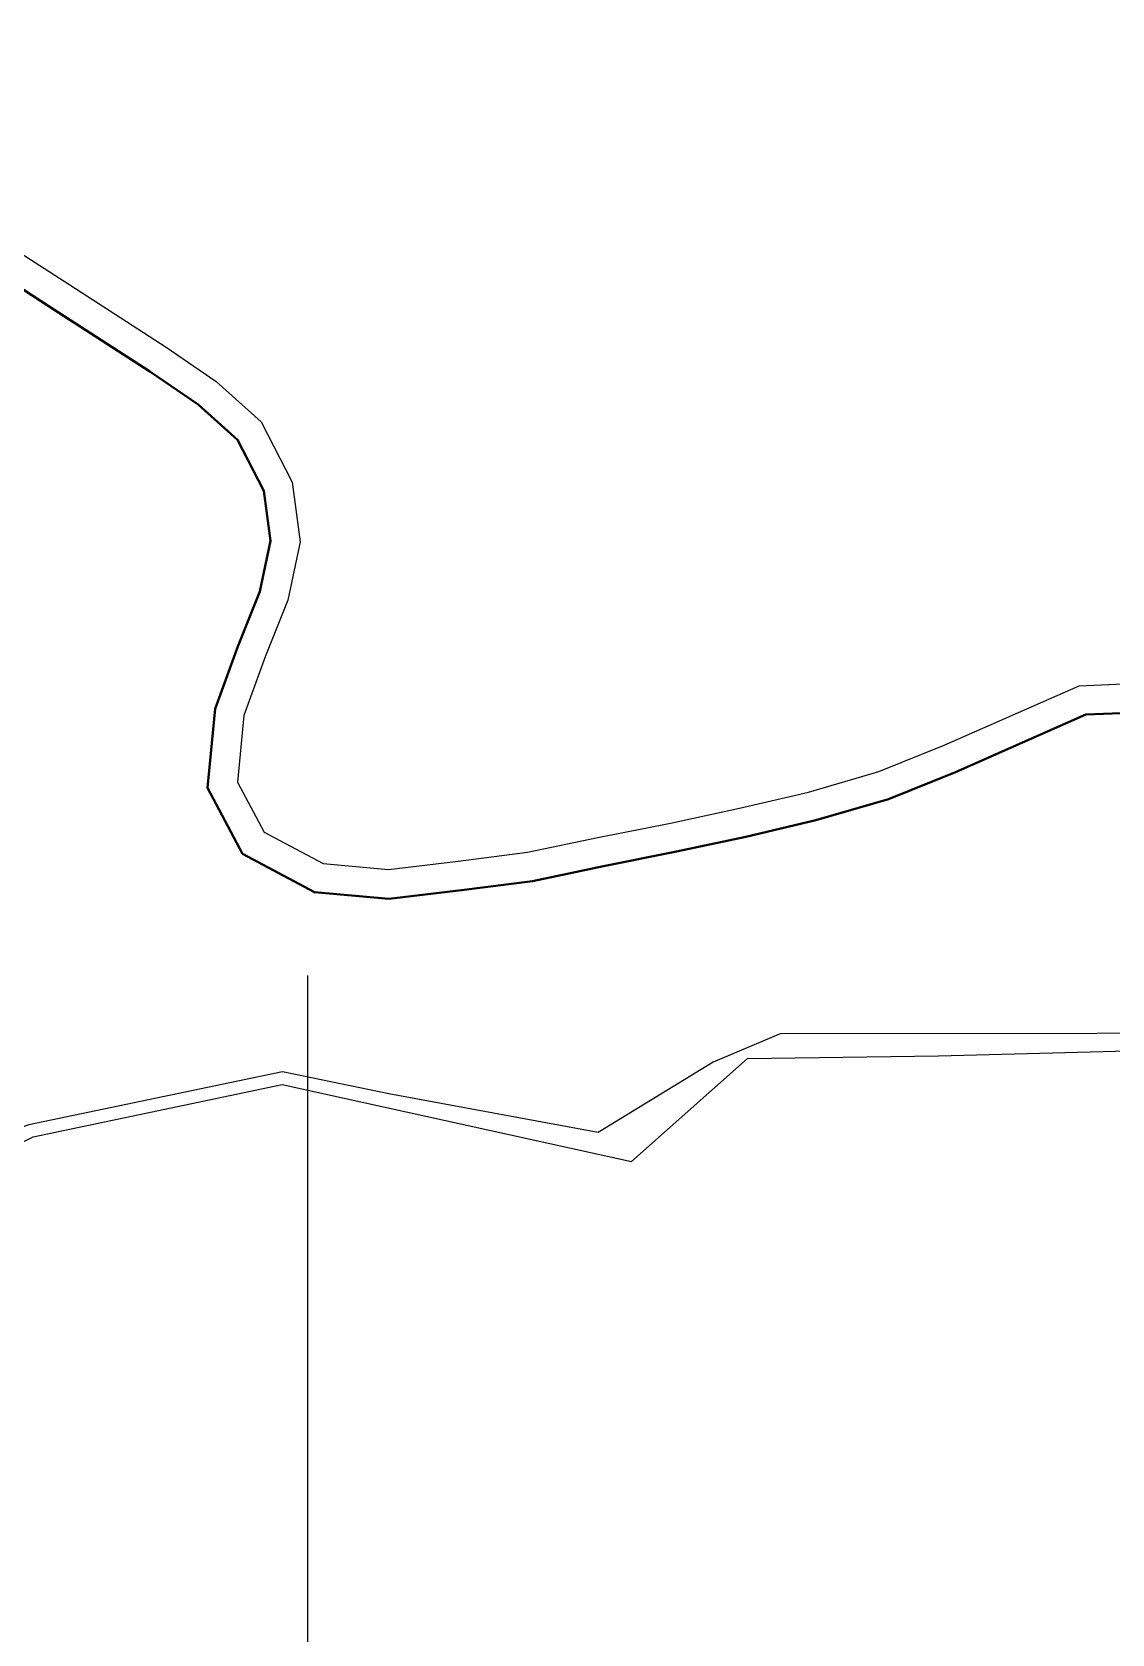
# Model space of a CAD drawing. Extents: x 735951 to 738051, y 7820896 to 7823866.
# Drawn here: x 736867 to 736996.3, y 7821721.5 to 7821913.3 of the extents above; entities that cross this region are included whole.
import ezdxf

# ---------------------------------------------------------------- set-up
doc = ezdxf.new("R2010")
doc.units = 0
doc.header["$MEASUREMENT"] = 0
doc.linetypes.add('CONTINUO', pattern=[0])
doc.layers.add('0114001020', color=1, linetype='Continuous', lineweight=40)
for name, color, linetype in [('0114001020002', 5, 'Continuous'), ('CURSOS_D_AGUA', 4, 'Continuous'), ('MALHA', 8, 'Continuous')]:
    doc.layers.add(name, color=color, linetype=linetype)

msp = doc.modelspace()

# ---------------------------------------------------------------- linework, layer by layer
at = {"layer": '0114001020'}
msp.add_lwpolyline([(736863.07, 7821884.33), (736868.98, 7821880.51), (736881.15, 7821872.66), (736886.92, 7821868.71), (736891.64, 7821864.47), (736894.78, 7821858.35), (736895.6, 7821852.38), (736894.3, 7821846.3), (736891.69, 7821839.73), (736888.96, 7821832.26), (736888.06, 7821822.79), (736892.24, 7821814.91), (736900.85, 7821810.32), (736909.74, 7821809.53), (736918.45, 7821810.54), (736926.93, 7821811.64), (736935.46, 7821813.42), (736944.19, 7821815.17), (736952.49, 7821816.96), (736960.86, 7821818.92), (736969.56, 7821821.44), (736977.59, 7821824.69), (736993.19, 7821831.57), (737000.52, 7821831.88)], dxfattribs=at)
at = {"layer": '0114001020002', "linetype": 'CONTINUO', "flags": 128}
msp.add_lwpolyline([(737125.1, 7822284.76), (737124.28, 7822276.28), (737123.16, 7822264.48), (737121.91, 7822252.81), (737120.62, 7822241.07), (737118.9, 7822229.25), (737116.82, 7822217.65), (737114.72, 7822206.24), (737112.21, 7822195.18), (737109.66, 7822184.32), (737104.1, 7822161.95), (737100.61, 7822151.07), (737097.01, 7822140.54), (737092.89, 7822130.06), (737088.93, 7822120.1), (737088.68, 7822119.48), (737083.8, 7822108.99), (737078.77, 7822098.84), (737073.6, 7822089.18), (737062.69, 7822070.72), (737056.39, 7822061.68), (737050.38, 7822052.03), (737044.08, 7822043.82), (737030.71, 7822027.22), (737023.97, 7822019.29), (737009.81, 7822004.33), (737002.12, 7821996.8), (736985.79, 7821982.46), (736969.86, 7821970.4), (736953.61, 7821959.06), (736944.93, 7821953.9), (736936.1, 7821949), (736926.71, 7821944.13), (736917.62, 7821939.9), (736910.57, 7821936.87), (736903.18, 7821933.84), (736896.16, 7821930.86), (736885.71, 7821927.44), (736874.82, 7821924.24), (736869.47, 7821922.79), (736858.16, 7821920.12), (736850.7, 7821918.73), (736842.11, 7821917.01), (736831.62, 7821913.77), (736835.89, 7821910.31), (736841.42, 7821905.75), (736847.01, 7821901.48), (736852.79, 7821896.92), (736858.98, 7821891.79), (736865.07, 7821887.21), (736870.88, 7821883.45), (736883.09, 7821875.58), (736889.08, 7821871.47), (736894.45, 7821866.64), (736898.17, 7821859.42), (736899.15, 7821852.25), (736897.67, 7821845.28), (736894.96, 7821838.48), (736892.4, 7821831.48), (736891.64, 7821823.5), (736894.83, 7821817.49), (736901.87, 7821813.74), (736909.69, 7821813.05), (736918.03, 7821814.02), (736926.35, 7821815.1), (736934.76, 7821816.85), (736943.48, 7821818.59), (736951.72, 7821820.38), (736959.97, 7821822.3), (736968.41, 7821824.75), (736976.22, 7821827.91), (736992.38, 7821835.04), (737001.23, 7821835.41), (737009.66, 7821831.45), (737018.21, 7821826.76), (737035.2, 7821823.13), (737043.97, 7821823.64), (737053.42, 7821824.73), (737063.15, 7821825.84), (737082.64, 7821827.79), (737092.6, 7821829), (737102.37, 7821830.87), (737122.02, 7821835.02), (737132.14, 7821836.98), (737142.25, 7821838.84), (737152.04, 7821840.98), (737161.66, 7821843.39), (737171.55, 7821845.4), (737181.38, 7821847.88), (737191.21, 7821850.9), (737200.74, 7821853.66), (737210.13, 7821856.47), (737219.66, 7821860.34), (737228.49, 7821864.34), (737237.03, 7821868.5), (737245.12, 7821873.4), (737252.96, 7821878.15), (737260.89, 7821883.24), (737268.63, 7821888.91), (737276.26, 7821894.44), (737283.39, 7821900.36), (737290.79, 7821906.77), (737297.74, 7821911.53), (737313.71, 7821919.58), (737321.82, 7821923.42), (737330.1, 7821927.45), (737338.09, 7821932.33), (737345.93, 7821937.47), (737353.51, 7821943.16), (737360.73, 7821949.07), (737375.42, 7821961.37), (737380.6, 7821968.37), (737392.34, 7821983.8), (737401.59, 7821999.82), (737406.61, 7822007.84), (737410.97, 7822016.34), (737415.31, 7822025.14), (737419.45, 7822034.28), (737423.29, 7822043.43), (737426.7, 7822053.03), (737432.51, 7822072.71), (737434.84, 7822082.53), (737436.83, 7822092.29), (737438.47, 7822102.1), (737439.48, 7822112.04), (737441.29, 7822122.08), (737443.05, 7822131.65), (737447.53, 7822150.25), (737452.76, 7822167.89), (737455.06, 7822177.06), (737455.96, 7822182.36), (737455.74, 7822190.98), (737454.48, 7822197.62), (737450.86, 7822211.72), (737447.78, 7822225.69), (737445.4, 7822233.47), (737441.27, 7822237.75), (737433.68, 7822240.83), (737426.21, 7822243.34), (737418.13, 7822245.83), (737409.52, 7822248.62), (737401.28, 7822251.43), (737394.36, 7822253.79), (737387.35, 7822255.69), (737379.94, 7822257.95), (737372.08, 7822260.37), (737364.98, 7822262.55), (737350.94, 7822267.05), (737343.71, 7822269.47), (737328.96, 7822273.98), (737321.65, 7822276.25), (737315.05, 7822278.59), (737308.22, 7822280.67), (737301.34, 7822282.76), (737295.11, 7822285.02), (737287.78, 7822287.08), (737281.13, 7822289.05), (737276.94, 7822290.24), (737270.06, 7822293.84), (737244.07, 7822301.84), (737237.08, 7822303.91), (737229.91, 7822306.25), (737222.75, 7822308.42), (737215.54, 7822310.67), (737208.42, 7822312.91), (737193.88, 7822317.71), (737185.47, 7822320.32), (737177.92, 7822322.68), (737161.68, 7822328), (737154.51, 7822330.21), (737147.4, 7822332.52), (737142.27, 7822333.58), (737138.23, 7822334.62), (737131.15, 7822336.72), (737126.04, 7822336.97), (737125.35, 7822334.7), (737125.47, 7822327.34), (737125.7, 7822318.55), (737126.09, 7822310.37), (737125.61, 7822302.24), (737125.39, 7822293.32)], close=True, dxfattribs=at)
at = {"layer": 'CURSOS_D_AGUA'}
for points in [[(737032.42, 7821793.45), (736956.58, 7821793.35), (736948.55, 7821789.98), (736934.8, 7821781.55), (736909.75, 7821786.16), (736897.02, 7821788.82), (736866.66, 7821782.45), (736853.31, 7821777.8), (736844.85, 7821772.1), (736819.25, 7821773.39), (736799.41, 7821786.7), (736787.23, 7821797.57), (736782.53, 7821803.29), (736776.48, 7821804.45), (736767.24, 7821817), (736757.14, 7821818.18), (736740.93, 7821825.99), (736726.51, 7821830.83), (736719.6, 7821838.95), (736694.84, 7821826.08), (736679.24, 7821844.96), (736670.31, 7821846.43), (736659.84, 7821865.58)], [(736662.25, 7821851.49), (736681, 7821834.88), (736693.04, 7821817.92), (736711.36, 7821830.66), (736717.92, 7821835.59), (736724.98, 7821827.07), (736727.76, 7821826.2), (736740.5, 7821824.52), (736756.72, 7821816.71), (736766.4, 7821815.59), (736775.62, 7821803.08), (736781.72, 7821801.92), (736786.11, 7821796.57), (736796.89, 7821785.69), (736816.1, 7821773.19), (736834.73, 7821769.31), (736843.94, 7821769.53), (736867.17, 7821781.03), (736897, 7821787.28), (736938.81, 7821778.08), (736952.69, 7821790.42), (736975.54, 7821790.73), (737034.59, 7821792.28)]]:
    msp.add_lwpolyline(points, dxfattribs=at)
at = {"layer": 'MALHA', "color": 8}
msp.add_lwpolyline([(736900, 7821800.35), (736900, 7821606), (736900, 7821231.85)], dxfattribs=at)

doc.saveas('drawing.dxf')
